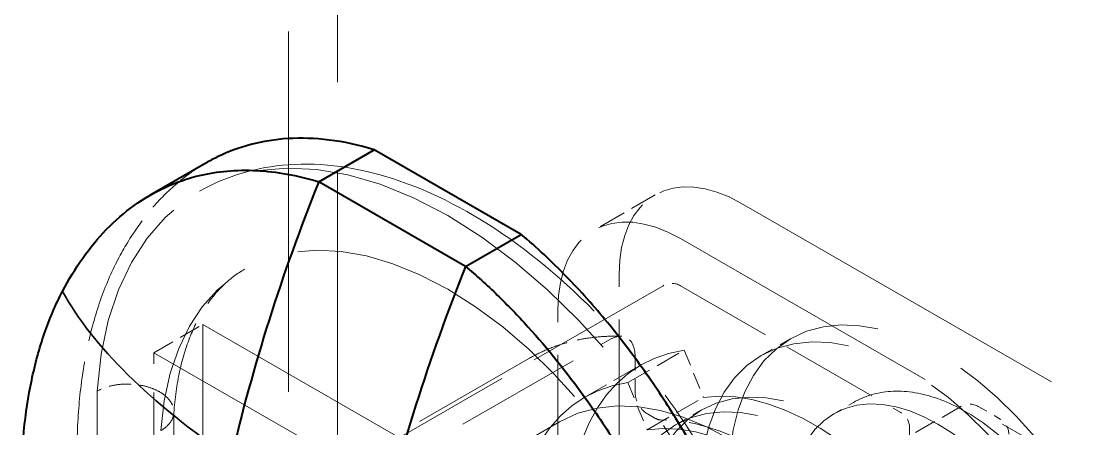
# Model space of a CAD drawing. Header units: millimetres. Extents: x 0 to 2378, y 0 to 1682.
# Drawn here: x 2168.71 to 2181.08, y 1457.29 to 1462 of the extents above; entities that cross this region are included whole.
import ezdxf

# ---------------------------------------------------------------- set-up
doc = ezdxf.new("R2010")
doc.units = ezdxf.units.MM
doc.header["$LTSCALE"] = 2
doc.linetypes.add('DASHED', pattern=[0.2067, 0.1654, -0.0413])
for name, color, linetype, lineweight in [('가려진 것(ISO)', 2, 'DASHED', 18), ('가시적인 것(ISO)', 3, 'Continuous', 40), ('가시적인 좁은 것(ISO)', 3, 'Continuous', 35)]:
    doc.layers.add(name, color=color, linetype=linetype, lineweight=lineweight)

msp = doc.modelspace()

# ---------------------------------------------------------------- linework, layer by layer
at = {"layer": '가려진 것(ISO)', "ltscale": 12.578616}
for p, q in [((2172.3566, 1430.0937), (2172.3566, 1472.6061)), ((2171.7909, 1472.2804), (2171.7909, 1429.7679))]:
    msp.add_line(p, q, dxfattribs=at)
at = {"layer": '가려진 것(ISO)', "ltscale": 0.952248}
msp.add_line((2176.0252, 1459.9927), (2175.3181, 1459.5855), dxfattribs=at)
at = {"layer": '가려진 것(ISO)', "ltscale": 12.4821}
for p, q in [((2177.0233, 1459.8946), (2184.3208, 1455.6923)), ((2183.6137, 1455.2851), (2176.3162, 1459.4874))]:
    msp.add_line(p, q, dxfattribs=at)
at = {"layer": '가려진 것(ISO)', "ltscale": 4.571172}
for p, q in [((2175.6091, 1455.1497), (2175.6091, 1459.0739)), ((2174.902, 1454.7425), (2174.902, 1458.6667))]:
    msp.add_line(p, q, dxfattribs=at)
at = {"layer": '가려진 것(ISO)', "ltscale": 5.199722}
msp.add_line((2176.1175, 1458.9438), (2172.2567, 1456.7205), dxfattribs=at)
at = {"layer": '가려진 것(ISO)', "ltscale": 3.428354}
msp.add_line((2176.3172, 1458.9438), (2178.8627, 1457.4779), dxfattribs=at)
at = {"layer": '가려진 것(ISO)', "ltscale": 0.761779}
for p, q in [((2170.2352, 1458.1699), (2170.8009, 1458.4957)), ((2179.5564, 1457.5487), (2178.9907, 1457.2229))]:
    msp.add_line(p, q, dxfattribs=at)
at = {"layer": '가려진 것(ISO)', "ltscale": 13.269749}
msp.add_line((2170.8009, 1458.4957), (2170.8009, 1427.1019), dxfattribs=at)
at = {"layer": '가려진 것(ISO)', "ltscale": 11.611031}
for p, q in [((2177.5891, 1454.5866), (2170.8009, 1458.4957)), ((2170.2352, 1458.1699), (2177.0235, 1454.2609))]:
    msp.add_line(p, q, dxfattribs=at)
at = {"layer": '가려진 것(ISO)', "ltscale": 4.437843}
for p, q in [((2172.2151, 1456.4277), (2175.5102, 1458.3252)), ((2174.5744, 1458.1062), (2171.2792, 1456.2087))]:
    msp.add_line(p, q, dxfattribs=at)
at = {"layer": '가려진 것(ISO)', "ltscale": 0.457027}
msp.add_line((2177.2501, 1458.1362), (2177.5895, 1458.3316), dxfattribs=at)
at = {"layer": '가려진 것(ISO)', "ltscale": 0.87606}
for p, q in [((2175.7085, 1457.8245), (2176.359, 1458.1991)), ((2175.2112, 1457.6544), (2175.8617, 1458.029)), ((2175.9333, 1457.279), (2176.5838, 1457.6536))]:
    msp.add_line(p, q, dxfattribs=at)
at = {"layer": '가려진 것(ISO)', "ltscale": 0.571309}
for p, q in [((2176.359, 1458.1991), (2176.5838, 1457.6536)), ((2175.7085, 1457.8245), (2175.9333, 1457.279))]:
    msp.add_line(p, q, dxfattribs=at)
at = {"layer": '가려진 것(ISO)', "ltscale": 4.042143}
msp.add_line((2170.2352, 1454.6999), (2170.2352, 1458.1699), dxfattribs=at)
at = {"layer": '가려진 것(ISO)', "ltscale": 0.483482}
msp.add_line((2175.7931, 1458.1231), (2175.7931, 1457.708), dxfattribs=at)
at = {"layer": '가려진 것(ISO)', "ltscale": 12.300426}
msp.add_line((2169.579, 1428.6239), (2169.579, 1457.7244), dxfattribs=at)
at = {"layer": '가려진 것(ISO)', "ltscale": 0.304651}
msp.add_line((2178.0885, 1457.465), (2178.3148, 1457.5953), dxfattribs=at)
at = {"layer": '가려진 것(ISO)', "ltscale": 12.2945}
msp.add_line((2170.4667, 1428.3992), (2170.4667, 1457.4858), dxfattribs=at)
at = {"layer": '가려진 것(ISO)', "ltscale": 0.118423}
msp.add_line((2176.0225, 1457.4124), (2175.9345, 1457.463), dxfattribs=at)
at = {"layer": '가려진 것(ISO)', "ltscale": 0.399886}
msp.add_line((2176.2609, 1457.3358), (2176.5579, 1457.5068), dxfattribs=at)
at = {"layer": '가려진 것(ISO)', "ltscale": 0.339644}
msp.add_line((2179.756, 1457.5487), (2180.0083, 1457.4034), dxfattribs=at)
at = {"layer": '가려진 것(ISO)', "ltscale": 6.652532}
msp.add_line((2174.9217, 1457.3723), (2169.9822, 1454.5278), dxfattribs=at)
at = {"layer": '가려진 것(ISO)', "ltscale": 1.142718}
msp.add_line((2178.9629, 1457.3046), (2178.9629, 1456.3235), dxfattribs=at)
at = {"layer": '가려진 것(ISO)', "ltscale": 0.198934}
for centre in [(2176.2174, 1458.7705), (2179.6562, 1457.3754)]:
    msp.add_arc(centre, 0.2, 60.06401, 119.93599, dxfattribs=at)
at = {"layer": '가려진 것(ISO)', "ltscale": 0.199572}
for centre in [(2178.7629, 1457.3046), (2179.9085, 1457.2301)]:
    msp.add_arc(centre, 0.2, 0, 60.06401, dxfattribs=at)
at = {"layer": '가려진 것(ISO)', "ltscale": 13.887634}
msp.add_ellipse((2173.6293, 1455.0582), major_axis=(-2.8657, 4.9764), ratio=0.5780931, start_param=4.0000824, end_param=6.9993593, dxfattribs=at)
at = {"layer": '가려진 것(ISO)', "ltscale": 2.991791}
for centre in [(2177.0233, 1458.2595), (2176.3162, 1457.8524)]:
    msp.add_ellipse(centre, major_axis=(-0.9981, 1.7332), ratio=0.5780931, start_param=5.4997209, end_param=7.0705172, dxfattribs=at)
at = {"layer": '가려진 것(ISO)', "ltscale": 11.315797}
msp.add_ellipse((2173.6293, 1455.0582), major_axis=(-2.3467, 4.0751), ratio=0.5780931, start_param=4.007562, end_param=6.9918797, dxfattribs=at)
at = {"layer": '가려진 것(ISO)', "ltscale": 12.918983}
for centre in [(2179.2862, 1455.3852), (2178.9468, 1455.1898)]:
    msp.add_ellipse(centre, major_axis=(1.6967, -2.9464), ratio=0.5780931, dxfattribs=at)
at = {"layer": '가려진 것(ISO)', "ltscale": 11.596124}
for centre in [(2177.8578, 1454.5627), (2177.2073, 1454.1881)]:
    msp.add_ellipse(centre, major_axis=(1.9961, -3.4663), ratio=0.5780931, start_param=2.9166336, end_param=6.5120118, dxfattribs=at)
at = {"layer": '가려진 것(ISO)', "ltscale": 11.855066}
msp.add_ellipse((2176.8679, 1453.9926), major_axis=(1.9462, -3.3797), ratio=0.5780931, dxfattribs=at)
at = {"layer": '가려진 것(ISO)', "ltscale": 12.159042}
for centre, major_axis in [((2178.1548, 1454.7337), (1.5969, -2.7731)), ((2177.8578, 1454.5627), (1.5969, -2.7731)), ((2179.2862, 1455.3852), (1.1977, -2.0798))]:
    msp.add_ellipse(centre, major_axis=major_axis, ratio=0.5780931, dxfattribs=at)
at = {"layer": '가려진 것(ISO)', "ltscale": 0.299089}
msp.add_ellipse((2175.9345, 1457.6266), major_axis=(0.0998, -0.1733), ratio=0.5780931, start_param=3.9289245, end_param=5.4997209, dxfattribs=at)
at = {"layer": '가려진 것(ISO)', "ltscale": 11.052908}
for centre in [(2177.8578, 1454.5627), (2177.2073, 1454.1881)]:
    msp.add_ellipse(centre, major_axis=(-1.6967, 2.9464), ratio=0.5780931, start_param=3.3704192, end_param=6.0582262, dxfattribs=at)
at = {"layer": '가려진 것(ISO)', "ltscale": 0.08917}
msp.add_ellipse((2176.0225, 1457.5759), major_axis=(0.0998, -0.1733), ratio=0.5780931, start_param=5.4997209, end_param=5.9684047, dxfattribs=at)
at = {"layer": '가려진 것(ISO)', "ltscale": 3.132674}
msp.add_ellipse((2177.2073, 1454.1881), major_axis=(-1.7513, 3.0411), ratio=0.5780931, start_param=5.031037, end_param=5.9684047, dxfattribs=at)
at = {"layer": '가려진 것(ISO)', "ltscale": 2.415276}
msp.add_open_spline([(2170.8353, 1460.3604), (2170.7619, 1460.3181), (2170.5782, 1460.1974), (2170.3095, 1459.9587), (2170.0424, 1459.6311), (2169.8907, 1459.38), (2169.8213, 1459.2471)], degree=3, knots=[0.55802711, 0.55802711, 0.55802711, 0.55802711, 0.63467196, 0.75644865, 0.87809749, 1, 1, 1, 1], dxfattribs=at)
at = {"layer": '가려진 것(ISO)', "ltscale": 15.452652}
msp.add_open_spline([(2170.7636, 1460.0346), (2171.073, 1460.2127), (2171.4242, 1460.3154), (2172.184, 1460.3694), (2172.5946, 1460.3099), (2173.4577, 1460.0302), (2173.9111, 1459.7933), (2174.7958, 1459.167), (2175.2265, 1458.774), (2176.0157, 1457.8798), (2176.3745, 1457.3793), (2176.9887, 1456.3201), (2177.2443, 1455.7617), (2177.6283, 1454.6367), (2177.7564, 1454.0703), (2177.8199, 1453.4426), (2177.8267, 1453.3592), (2177.8317, 1453.2765)], degree=3, knots=[3.9289245, 3.9289245, 3.9289245, 3.9289245, 4.2022228, 4.2022228, 4.4979342, 4.4979342, 4.8260424, 4.8260424, 5.1614719, 5.1614719, 5.4946202, 5.4946202, 5.8265349, 5.8265349, 6.1596054, 6.1596054, 6.2109834, 6.2109834, 6.2109834, 6.2109834], dxfattribs=at)
at = {"layer": '가려진 것(ISO)', "ltscale": 3.025364}
msp.add_open_spline([(2169.8213, 1459.2471), (2169.7436, 1459.0984), (2169.6064, 1458.778), (2169.4581, 1458.2393), (2169.368, 1457.6463), (2169.3478, 1457.2209), (2169.3478, 1457.0016)], degree=3, knots=[0, 0, 0, 0, 0.246459, 0.4954043, 0.7466081, 1, 1, 1, 1], dxfattribs=at)
at = {"layer": '가려진 것(ISO)', "ltscale": 3.24036}
msp.add_open_spline([(2170.4663, 1457.4728), (2170.4782, 1457.6434), (2170.5009, 1457.8042), (2170.5655, 1458.102), (2170.6075, 1458.239), (2170.7073, 1458.4869), (2170.7652, 1458.5977), (2170.8934, 1458.793), (2170.9637, 1458.8776), (2171.1148, 1459.0226), (2171.1957, 1459.0833), (2171.2826, 1459.1333)], degree=3, knots=[3.21910618, 3.21910618, 3.21910618, 3.21910618, 3.36106985, 3.36106985, 3.50303352, 3.50303352, 3.64499719, 3.64499719, 3.78696086, 3.78696086, 3.92892453, 3.92892453, 3.92892453, 3.92892453], dxfattribs=at)
at = {"layer": '가려진 것(ISO)', "ltscale": 1.534062}
msp.add_open_spline([(2175.631, 1458.3602), (2175.5555, 1458.3623), (2175.4806, 1458.3607), (2175.3323, 1458.3501), (2175.259, 1458.341), (2175.1144, 1458.315), (2175.0432, 1458.2981), (2174.9035, 1458.2565), (2174.8351, 1458.2318), (2174.7019, 1458.1747), (2174.6371, 1458.1423), (2174.5744, 1458.1062)], degree=3, knots=[2.01326264, 2.01326264, 2.01326264, 2.01326264, 2.08146227, 2.08146227, 2.14966189, 2.14966189, 2.21786152, 2.21786152, 2.28606115, 2.28606115, 2.35426078, 2.35426078, 2.35426078, 2.35426078], dxfattribs=at)
at = {"layer": '가려진 것(ISO)', "ltscale": 0.633603}
msp.add_open_spline([(2175.7931, 1458.1231), (2175.7931, 1458.1702), (2175.7844, 1458.2207), (2175.7559, 1458.2891), (2175.7319, 1458.3202), (2175.6816, 1458.3532), (2175.647, 1458.3621), (2175.5836, 1458.3577), (2175.544, 1458.3447), (2175.5102, 1458.3252)], degree=3, knots=[0.47463503, 0.47463503, 0.47463503, 0.47463503, 0.5177997, 0.5177997, 0.55812163, 0.55812163, 0.59579035, 0.59579035, 0.63156744, 0.63156744, 0.63156744, 0.63156744], dxfattribs=at)
at = {"layer": '가려진 것(ISO)', "ltscale": 0.778046}
msp.add_open_spline([(2170.3144, 1457.7089), (2170.2826, 1457.7286), (2170.2465, 1457.746), (2170.2074, 1457.7604), (2170.1682, 1457.7747), (2170.126, 1457.7861), (2170.0821, 1457.7941), (2170.0382, 1457.8021), (2169.9927, 1457.8067), (2169.9472, 1457.8077), (2169.9017, 1457.8086), (2169.8561, 1457.806), (2169.8122, 1457.7999), (2169.7682, 1457.7938), (2169.7258, 1457.7842), (2169.6865, 1457.7714), (2169.6472, 1457.7587), (2169.611, 1457.7428), (2169.579, 1457.7244)], degree=3, knots=[0, 0, 0, 0, 0.1666667, 0.1666667, 0.1666667, 0.3333333, 0.3333333, 0.3333333, 0.5, 0.5, 0.5, 0.6666667, 0.6666667, 0.6666667, 0.8333333, 0.8333333, 0.8333333, 1, 1, 1, 1], dxfattribs=at)
at = {"layer": '가려진 것(ISO)', "ltscale": 0.778069}
msp.add_open_spline([(2170.3144, 1457.2692), (2170.3463, 1457.2875), (2170.3741, 1457.3086), (2170.3968, 1457.3315), (2170.4195, 1457.3545), (2170.4371, 1457.3794), (2170.4489, 1457.4054), (2170.4607, 1457.4314), (2170.4667, 1457.4585), (2170.4667, 1457.4857), (2170.4667, 1457.5129), (2170.4607, 1457.5403), (2170.4489, 1457.5668), (2170.4371, 1457.5934), (2170.4195, 1457.6191), (2170.3968, 1457.643), (2170.3741, 1457.667), (2170.3463, 1457.6892), (2170.3144, 1457.7089)], degree=3, knots=[0, 0, 0, 0, 0.1666667, 0.1666667, 0.1666667, 0.3333333, 0.3333333, 0.3333333, 0.5, 0.5, 0.5, 0.6666667, 0.6666667, 0.6666667, 0.8333333, 0.8333333, 0.8333333, 1, 1, 1, 1], dxfattribs=at)
at = {"layer": '가려진 것(ISO)', "ltscale": 7.042982}
msp.add_open_spline([(2178.3148, 1457.5953), (2178.4439, 1457.6697), (2178.5907, 1457.7122), (2178.9086, 1457.7334), (2179.0806, 1457.7076), (2179.4413, 1457.5884), (2179.6304, 1457.4884), (2179.9993, 1457.2251), (2180.1786, 1457.0605), (2180.5075, 1456.686), (2180.6571, 1456.4766), (2180.913, 1456.0335), (2181.0195, 1455.8), (2181.1793, 1455.33), (2181.2326, 1455.0936), (2181.2783, 1454.6388), (2181.2706, 1454.4205), (2181.1888, 1454.0268), (2181.1157, 1453.8501), (2180.9271, 1453.5944), (2180.8261, 1453.5025), (2180.7101, 1453.4357)], degree=3, knots=[3.9289245, 3.9289245, 3.9289245, 3.9289245, 4.2052532, 4.2052532, 4.5032752, 4.5032752, 4.8312275, 4.8312275, 5.1653932, 5.1653932, 5.4974106, 5.4974106, 5.8283163, 5.8283163, 6.1602978, 6.1602978, 6.4944399, 6.4944399, 6.8224877, 6.8224877, 7.0705172, 7.0705172, 7.0705172, 7.0705172], dxfattribs=at)
at = {"layer": '가시적인 것(ISO)'}
for p, q in [((2172.139, 1460.1445), (2172.7808, 1460.5141)), ((2174.4779, 1459.5369), (2172.7808, 1460.5141)), ((2170.8353, 1460.3604), (2170.1935, 1459.9908)), ((2173.8361, 1459.1673), (2172.139, 1460.1445)), ((2173.8361, 1459.1673), (2174.4779, 1459.5369))]:
    msp.add_line(p, q, dxfattribs=at)
for centre in [(2180.9162, 1459.0918), (2182.6132, 1458.1146)]:
    msp.add_ellipse(centre, major_axis=(-7.2296, -12.5544), ratio=0.5780931, start_param=4.9541074, end_param=5.1961528, dxfattribs=at)
for points, knots in [([(2172.7808, 1460.5141), (2172.6037, 1460.5683), (2172.2617, 1460.6421), (2171.784, 1460.6573), (2171.3519, 1460.5876), (2171.0437, 1460.4729), (2170.8788, 1460.3854), (2170.8353, 1460.3604)], [0, 0, 0, 0, 0.13452685, 0.26387613, 0.38935226, 0.51260479, 0.55802711, 0.55802711, 0.55802711, 0.55802711]), ([(2169.1795, 1458.8775), (2169.3219, 1459.1501), (2169.4917, 1459.3923), (2169.8874, 1459.7991), (2170.1127, 1459.9631), (2170.4904, 1460.1373), (2170.6227, 1460.1834), (2170.9684, 1460.2661), (2171.1887, 1460.2863), (2171.5354, 1460.2691), (2171.6532, 1460.2554), (2171.8934, 1460.212), (2172.0155, 1460.1823), (2172.139, 1460.1445)], [-1.4373876, -1.4373876, -1.4373876, -1.4373876, -1.077998, -1.077998, -0.718291, -0.718291, -0.538642, -0.538642, -0.2691978, -0.2691978, -0.1345178, -0.1345178, -0.000001, -0.000001, -0.000001, -0.000001]), ([(2177.4374, 1454.8613), (2177.3679, 1455.0743), (2177.2158, 1455.5011), (2176.9481, 1456.1376), (2176.6405, 1456.7646), (2176.2929, 1457.3764), (2175.9046, 1457.9676), (2175.4733, 1458.5336), (2174.9965, 1459.0675), (2174.6549, 1459.3871), (2174.4779, 1459.5369)], [0, 0, 0, 0, 0.122059, 0.2440296, 0.3661056, 0.4882651, 0.6113307, 0.7364757, 0.865538, 1, 1, 1, 1]), ([(2173.8361, 1459.1673), (2173.9596, 1459.0628), (2174.0816, 1458.9519), (2174.3218, 1458.7187), (2174.4397, 1458.5966), (2174.7864, 1458.2145), (2175.0066, 1457.9406), (2175.3524, 1457.4598), (2175.4847, 1457.2613), (2175.8624, 1456.652), (2176.0877, 1456.2286), (2176.4834, 1455.366), (2176.6532, 1454.9283), (2176.7956, 1454.4917)], [-1.4345196, -1.4345196, -1.4345196, -1.4345196, -1.3002693, -1.3002693, -1.1658564, -1.1658564, -0.8969451, -0.8969451, -0.7176518, -0.7176518, -0.3586651, -0.3586651, -0.000001, -0.000001, -0.000001, -0.000001]), ([(2168.706, 1456.632), (2168.706, 1457.0646), (2168.7454, 1457.4751), (2168.8638, 1458.0417), (2168.9132, 1458.2223), (2169.0316, 1458.5648), (2169.1007, 1458.7266), (2169.1795, 1458.8775)], [-0.79418282, -0.79418282, -0.79418282, -0.79418282, -0.39706048, -0.39706048, -0.1985164, -0.1985164, -0.000001, -0.000001, -0.000001, -0.000001])]:
    msp.add_open_spline(points, degree=3, knots=knots, dxfattribs=at)
at = {"layer": '가시적인 좁은 것(ISO)'}
msp.add_ellipse((2178.7089, 1457.9352), major_axis=(-9.7772, 2.2646), ratio=0.3795197, start_param=0.3294544, end_param=0.7760115, dxfattribs=at)

doc.saveas('drawing.dxf')
